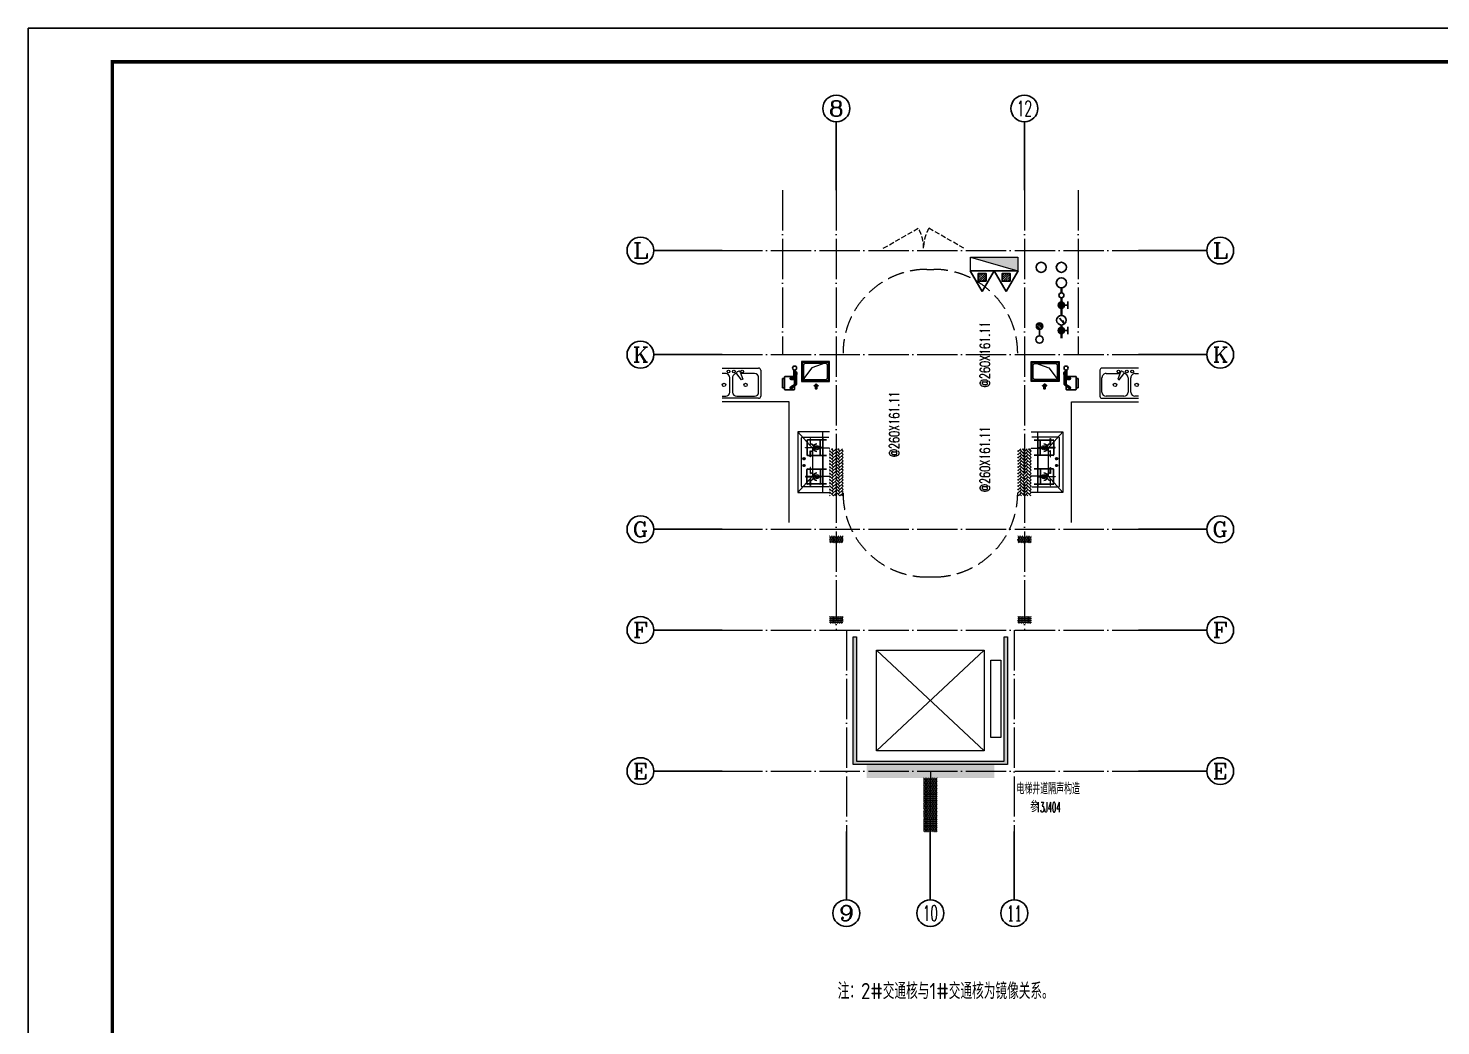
# Model space of a CAD drawing. Extents: x 27938 to 725830, y -209821 to 1628073.
# Drawn here: x 394030 to 415055, y 9940 to 24790 of the extents above; entities that cross this region are included whole.
import ezdxf
from ezdxf.enums import TextEntityAlignment as Align

# ---------------------------------------------------------------- set-up
doc = ezdxf.new("R2010")
doc.units = 0
doc.header["$LTSCALE"] = 1000
doc.header["$MEASUREMENT"] = 0
doc.linetypes.add('DASH', pattern=[0.35, 0.25, -0.1])
doc.linetypes.add('DOTE', pattern=[2.42, 2, -0.2, 0.02, -0.2])
for name, color, linetype, lineweight in [('3.5方案汇报，与郭总、侯月琴确定户型_t8$0$STAIR', 2, 'Continuous', 18), ('DOTE', 19, 'DOTE', 9), ('EQUIP_消火栓', 242, 'Continuous', 18), ('LVTRY', 1, 'Continuous', 13), ('PUB_HATCH', 8, 'Continuous', 9), ('STAIR', 2, 'Continuous', 18), ('WINDOW', 144, 'Continuous', 15), ('填充', 251, 'Continuous', 5), ('立面-洞口示意', 152, 'Continuous', 13)]:
    doc.layers.add(name, color=color, linetype=linetype, lineweight=lineweight)
for name, color, linetype in [('AH-FURNITURE', 1, 'Continuous'), ('AXIS', 3, 'Continuous'), ('AXIS_TEXT', 4, 'Continuous'), ('EQUIP_地漏', 7, 'Continuous'), ('EQUIP_消防', 7, 'Continuous'), ('PUB_TEXT', 4, 'Continuous'), ('VPIPE-凝结', 150, 'Continuous'), ('VPIPE-废水', 31, 'Continuous'), ('VPIPE-消防', 1, 'TG_X'), ('VPIPE-给水', 3, 'TG_J'), ('保温', 6, 'Continuous'), ('图框', 140, 'Continuous'), ('建筑-排气道', 9, 'Continuous'), ('污水', 3, 'Continuous'), ('给水', 4, 'Continuous')]:
    doc.layers.add(name, color=color, linetype=linetype)
doc.layers.add('yichutu', color=7, linetype='Continuous', true_color=0xffffff, plot=False)
doc.styles.add('_TCH_AXIS', font='COMPLEX', dxfattribs={"bigfont": 'GBCBIG'})
doc.styles.add('_TCH_DIM', font='SIMPLEX.shx', dxfattribs={"width": 0.7, "bigfont": 'GBCBIG.shx'})
doc.styles.add('COMPLEX', font='COMPLEX')
doc.styles.add('DIM_FONT', font='SIMPLEX.shx', dxfattribs={"width": 0.56})
doc.styles.get("Standard").update_dxf_attribs({"font": 'gbenor.shx', "bigfont": 'gbcbig.shx'})
doc.styles.add('TG_LINETYPE', font='SIMPLEX', dxfattribs={"width": 0.8, "height": 3, "bigfont": 'HZTXT'})
doc.linetypes.add('TG_J', pattern='A,2,-0.22,["J",TG_LINETYPE,S=0.1,R=0,X=-0.18,Y=-0.15],0', length=2.22)
doc.linetypes.add('TG_X', pattern='A,4,-0.3,["X",TG_LINETYPE,S=0.1,R=0,X=-0.23,Y=-0.15],0', length=4.3)
pattern_1 = [(45, (-96424.122, -506517.645), (0, 47.4157523), [100.584, -33.528]), (135, (-96400.414, -506493.937), (3e-15, 47.4157523), [100.584, -33.528])]
pattern_2 = [(90, (-96424.122, -506517.645), (-16.49778, 1e-15), [9.525, -19.05]), (210, (-96424.122, -506517.645), (8.24889, -14.2874966), [9.525, -19.05]), (150, (-96424.122, -506508.12), (-8.24889, -14.2874966), [9.525, -19.05])]
pattern_3 = [(90, (-96424.122, -507867.644), (-16.49778, 1e-15), [9.525, -19.05]), (210, (-96424.122, -507867.644), (8.24889, -14.2874966), [9.525, -19.05]), (150, (-96424.122, -507858.12), (-8.24889, -14.2874966), [9.525, -19.05])]
pattern_4 = [(90, (-96424.122, -509067.644), (-16.49778, 1e-15), [9.525, -19.05]), (210, (-96424.122, -509067.644), (8.24889, -14.2874966), [9.525, -19.05]), (150, (-96424.122, -509058.12), (-8.24889, -14.2874966), [9.525, -19.05])]

# ---------------------------------------------------------------- blocks, each defined once
blk = doc.blocks.new('A$C60D053AF')
at = {"layer": 'AH-FURNITURE', "color": 8}
for p, q in [((233, -90), (128, -90)), ((233, -110), (128, -110)), ((193, -71), (328, -71)), ((193, -91), (328, -91)), ((245, -129), (245, -122)), ((265, -129), (265, -122)), ((342, -97), (370, -143)), ((356, -83), (384, -129)), ((255, -281), (255, -251)), ((255, -281), (393, -281)), ((393, -281), (393, -251))]:
    blk.add_line(p, q, dxfattribs=at)
for points in [[(170, -68, 1), (170, -94), (193, -94), (193, -68)], [(234, -251), (414, -251, 0.414214), (424, -241), (424, -111, 0.414214), (414, -101), (234, -101, 0.414214), (224, -111), (224, -241, 0.414214)], [(268, -122), (268, -107, 0.414214), (248, -87), (233, -87), (233, -113), (242, -113), (242, -122)], [(242, -152, 1), (268, -152), (268, -129), (242, -129)], [(384, -161, 1), (402, -143), (386, -127), (368, -145)]]:
    blk.add_lwpolyline(points, format="xyb", close=True, dxfattribs=at)
for centre, radius in [((100, -100), 30), ((255, -152), 15), ((255, -152), 10), ((393, -152), 15), ((393, -152), 10)]:
    blk.add_circle(centre, radius, dxfattribs=at)
for radius in [40, 20]:
    blk.add_arc((328, -111), radius, 45, 90, dxfattribs=at)
blk = doc.blocks.new('*U69')
h = blk.add_hatch(color=5)
h.set_gradient(color1=(0, 0, 255), rotation=180, tint=1)
h.paths.add_polyline_path([(0, 0), (-6.35, -6.35), (-6.35, -2.159), (-15, -2.159), (-15, 2.159), (-6.35, 2.159), (-6.35, 6.35)])
at = {"color": 0, "linetype": 'Continuous'}
blk.add_lwpolyline([(0, 0), (-6.35, -6.35), (-6.35, -2.159), (-15, -2.159), (-15, 2.159), (-6.35, 2.159), (-6.35, 6.35)], close=True, dxfattribs=at)
blk = doc.blocks.new('sgrsefv')
at = {"layer": 'PUB_HATCH'}
blk.add_hatch(color=256, dxfattribs=at).paths.add_polyline_path([(1112933, 840916), (1112933, 840646), (1113073, 840646), (1113073, 840661), (1112968, 840661), (1112948, 840681), (1112948, 840881), (1112968, 840901), (1113288, 840901), (1113308, 840881), (1113308, 840681), (1113288, 840661), (1113183, 840661), (1113183, 840646), (1113323, 840646), (1113323, 840916)])
at = {"layer": 'LVTRY', "color": 1}
for p, q in [((1113073, 840661), (1113073, 840646)), ((1113183, 840661), (1113183, 840646))]:
    blk.add_line(p, q, dxfattribs=at)
for points in [[(1112918, 840931), (1113338, 840931), (1113338, 840631), (1112918, 840631)], [(1112933, 840916), (1113323, 840916), (1113323, 840646), (1112933, 840646)], [(1113288, 840661), (1112968, 840661), (1112948, 840681), (1112948, 840881), (1112968, 840901), (1113288, 840901), (1113308, 840881), (1113308, 840681), (1113288, 840661)]]:
    blk.add_lwpolyline(points, close=True, dxfattribs=at)
at = {"layer": '立面-洞口示意'}
blk.add_lwpolyline([(1112918, 840931), (1113182, 840837), (1113338, 840631)], dxfattribs=at)
at = {"layer": '建筑-排气道', "xscale": -5, "yscale": 5, "zscale": 5, "rotation": 270}
blk.add_blockref('*U69', (1113118, 840599), dxfattribs=at)
blk = doc.blocks.new('$TwtSys$00000434')
for p, q in [((-0.5, 0.5), (-0.5, -0.5)), ((-0.5, -0.5), (0.5, 0.5)), ((0.5, 0.5), (-0.5, 0.5)), ((0.5, -0.5), (0.5, 0.5)), ((-0.5, -0.5), (0.5, -0.5))]:
    blk.add_line(p, q)
blk.add_solid([(0.5, -0.5), (0.5, 0.5), (-0.5, -0.5)])
blk = doc.blocks.new('$TwtSys$00000546')
h = blk.add_hatch()
h.set_pattern_fill('ANSI31', color=1, scale=200, style=0)
h.set_pattern_definition([(45, (-38543.802, -6670.83), (-17.67767, 17.67767), [])])
h.paths.add_polyline_path([(-65, 174), (65, 174), (65, 44), (-65, 44)])
at = {"color": 1}
for points in [[(0, 344), (-198, 0), (198, 0)], [(-65, 174), (65, 174), (65, 44), (-65, 44)]]:
    blk.add_lwpolyline(points, close=True, dxfattribs=at)
blk = doc.blocks.new('A$C2705576B')
at = {"layer": '给水'}
h = blk.add_hatch(color=256, dxfattribs=at)
edge = h.paths.add_edge_path()
edge.add_arc((417, -1741), 47.2, 0, 360)
h = blk.add_hatch(color=256, dxfattribs=at)
edge = h.paths.add_edge_path()
edge.add_arc((795, -1741), 47.2, 0, 360)
for p, q in [((363, -1645), (472, -1645)), ((417, -1741), (417, -1645)), ((740, -1645), (849, -1645)), ((795, -1741), (795, -1645)), ((601, -1768), (525, -1704)), ((525, -1704), (564, -1715))]:
    blk.add_line(p, q, dxfattribs=at)
at = {"layer": '给水', "const_width": 35.4}
for points in [[(499, -1741), (302, -1741)], [(903, -1741), (641, -1741)], [(1053, -1741), (978, -1741)]]:
    blk.add_lwpolyline(points, dxfattribs=at)
at = {"layer": '给水'}
for centre, radius in [((570, -1741), 70.8), ((417, -1741), 47.2), ((795, -1741), 47.2), ((941, -1741), 37.5)]:
    blk.add_circle(centre, radius, dxfattribs=at)
blk = doc.blocks.new('$TwtSys$00000141')
at = {"color": 1}
for p, q in [((-47, 4), (-5, 46)), ((-47, 4), (-5, 46)), ((-44, -18), (18, 44)), ((-44, -18), (18, 44)), ((-33, -33), (33, 33)), ((-33, -33), (33, 33)), ((-16, -44), (44, 16)), ((-16, -44), (44, 16)), ((6, -46), (46, -6)), ((6, -46), (46, -6))]:
    blk.add_line(p, q, dxfattribs=at)
blk.add_circle((0, 0), 47, dxfattribs=at)
blk.add_circle((0, 0), 47, dxfattribs=at)
blk = doc.blocks.new('yct-841-594-84100-59399.9999999999-100-1000.0')
at = {"layer": 'yichutu', "color": 7, "true_color": 0xffffff}
blk.add_lwpolyline([(0, 0), (0, 59400), (84100, 59400), (84100, 0)], close=True, dxfattribs=at)
blk = doc.blocks.new('_AXISO')
blk.add_circle((0, 0), 0.5)
at = {"layer": 'AXIS_TEXT', "style": 'COMPLEX', "width": 1.041667}
blk.add_attdef('A', text='', height=0.56, dxfattribs=at).set_placement((-0.25, -0.28), (0.25, -0.28), align=Align.FIT)
blk = doc.blocks.new('A$C4D993397')
at = {"layer": '图框'}
blk.add_lwpolyline([(0, 0), (42050, 0), (42050, -29700), (0, -29700)], close=True, dxfattribs=at)
blk.add_lwpolyline([(0, 0), (42050, 0), (42050, -29700), (0, -29700)], close=True, dxfattribs=at)
at = {"layer": '图框', "const_width": 50}
blk.add_lwpolyline([(41550, -29200), (41550, -500), (1250, -500), (1250, -29200)], close=True, dxfattribs=at)

msp = doc.modelspace()

# ---------------------------------------------------------------- hatches: boundary and pattern name
at = {"layer": '保温', "linetype": 'ByBlock', "ltscale": 10}
h = msp.add_hatch(dxfattribs=at)
h.set_pattern_fill('AR-HBONE', color=251, scale=55)
h.set_pattern_definition(pattern_1)
h.paths.add_polyline_path([(406158.4, 17830.8), (406158.4, 18530.8), (405958.4, 18530.8), (405958.4, 17830.8)])
h = msp.add_hatch(dxfattribs=at)
h.set_pattern_fill('AR-HBONE', color=251, scale=55)
h.set_pattern_definition(pattern_1)
h.paths.add_polyline_path([(408758.2, 17830.8), (408758.2, 18530.8), (408958.2, 18530.8), (408958.2, 17830.8)])
at = {"layer": '保温', "linetype": 'Continuous', "ltscale": 10}
h = msp.add_hatch(dxfattribs=at)
h.set_pattern_fill('HEX', color=251, scale=10, angle=90, style=0)
h.set_pattern_definition(pattern_3)
h.paths.add_polyline_path([(406158.4, 17130.8), (406158.4, 17230.8), (405958.4, 17230.8), (405958.4, 17130.8)])
h = msp.add_hatch(dxfattribs=at)
h.set_pattern_fill('HEX', color=251, scale=10, angle=90, style=0)
h.set_pattern_definition(pattern_3)
h.paths.add_polyline_path([(408758.2, 17130.8), (408758.2, 17230.8), (408958.2, 17230.8), (408958.2, 17130.8)])
h = msp.add_hatch(dxfattribs=at)
h.set_pattern_fill('HEX', color=251, scale=10, angle=90, style=0)
h.set_pattern_definition(pattern_4)
h.paths.add_polyline_path([(406158.3, 15930.8), (406158.4, 16030.8), (405958.4, 16030.8), (405958.3, 15930.8)])
h = msp.add_hatch(dxfattribs=at)
h.set_pattern_fill('HEX', color=251, scale=10, angle=90, style=0)
h.set_pattern_definition(pattern_4)
h.paths.add_polyline_path([(408758.3, 15930.8), (408758.2, 16030.8), (408958.2, 16030.8), (408958.3, 15930.8)])
h = msp.add_hatch(dxfattribs=at)
h.set_pattern_fill('HEX', color=251, scale=10, angle=90, style=0)
h.set_pattern_definition(pattern_2)
h.paths.add_polyline_path([(408408.4, 13630.8), (408408.4, 13830.8), (406508.3, 13830.8), (406508.3, 13630.8)])
h = msp.add_hatch(dxfattribs=at)
h.set_pattern_fill('HEX', color=251, scale=10, angle=90, style=0)
h.set_pattern_definition(pattern_2)
h.paths.add_polyline_path([(407358.4, 12830.8), (407558.4, 12830.8), (407558.4, 13630.8), (407358.4, 13630.8)])
at = {"layer": '填充'}
h = msp.add_hatch(dxfattribs=at)
h.set_pattern_fill('隔热材料02', color=256, scale=100, style=0)
h.set_pattern_definition([(0, (-766749.855, -594907.81), (0, 50), []), (0, (-766749.855, -594891.145), (0, 50), []), (270, (-766706.114, -594882.514), (50, -9e-15), [5.01775, -44.98225]), (270, (-766743.57, -594882.514), (50, -9e-15), [5.01775, -44.98225]), (90, (-766718.06, -594916.443), (-50, 3e-15), [5.01775, -44.98225]), (90, (-766731.626, -594916.443), (-50, 3e-15), [5.01775, -44.98225]), (180, (-766699.83, -594924.48), (-6e-15, -50), [50.02425, 0.02425]), (135, (-766713.788, -594921.97), (3e-15, 49.99987405), [4.268, -66.44275]), (116.56505, (-766666.806, -594918.952), (0.00011283, 49.99993342), [2.805, -108.9985]), (116.56505, (-766716.806, -594918.952), (0.00011283, 49.99993342), [2.805, -108.9985]), (153.43495, (-766658.77, -594924.48), (-0.0001128, 49.9999334), [5.61, -106.1935]), (153.43495, (-766708.77, -594924.48), (-0.0001128, 49.9999334), [5.61, -106.1935]), (63.43495, (-766668.06, -594911.425), (-0.00011283, 49.99993342), [26.714, -85.0895]), (63.43495, (-766718.06, -594911.425), (-0.00011283, 49.99993342), [26.714, -85.0895]), (116.56505, (-766656.114, -594882.514), (0.00011283, 49.99993342), [2.805, -108.9985]), (116.56505, (-766706.114, -594882.514), (0.00011283, 49.99993342), [2.805, -108.9985]), (135, (-766707.368, -594880.005), (3e-15, 49.99987405), [4.268, -66.44275]), (153.43495, (-766660.386, -594876.987), (-0.0001128, 49.9999334), [5.61, -106.1935]), (153.43495, (-766710.386, -594876.987), (-0.0001128, 49.9999334), [5.61, -106.1935]), (45, (-766742.318, -594880.005), (0, 49.99987405), [4.268, -66.44275]), (63.43495, (-766693.572, -594882.514), (-0.00011283, 49.99993342), [2.805, -108.9985]), (63.43495, (-766743.572, -594882.514), (-0.00011283, 49.99993342), [2.805, -108.9985]), (26.56505, (-766689.3, -594876.987), (0.0001128, 49.9999334), [5.61, -106.1935]), (26.56505, (-766739.3, -594876.987), (0.0001128, 49.9999334), [5.61, -106.1935]), (116.56505, (-766681.626, -594911.425), (0.00011283, 49.99993342), [26.714, -85.0895]), (116.56505, (-766731.626, -594911.425), (0.00011283, 49.99993342), [26.714, -85.0895]), (45, (-766735.898, -594921.97), (0, 49.99987405), [4.268, -66.44275]), (63.43495, (-766682.88, -594918.952), (-0.00011283, 49.99993342), [2.805, -108.9985]), (63.43495, (-766732.88, -594918.952), (-0.00011283, 49.99993342), [2.805, -108.9985]), (26.56505, (-766690.916, -594924.48), (0.0001128, 49.9999334), [5.61, -106.1935]), (26.56505, (-766740.916, -594924.48), (0.0001128, 49.9999334), [5.61, -106.1935])])
h.paths.add_polyline_path([(408558.5, 15730.8), (408608.5, 15730.8), (408608.5, 13830.8), (406308.5, 13830.8), (406308.5, 15730.8), (406358.5, 15730.8), (406358.5, 13880.8), (408558.5, 13880.8)])

# ---------------------------------------------------------------- linework, layer by layer
at = {"layer": '3.5方案汇报，与郭总、侯月琴确定户型_t8$0$STAIR'}
for p, q in [((408258.3, 15530.8), (406658.3, 14030.8)), ((406658.3, 15530.8), (408258.3, 14030.8))]:
    msp.add_line(p, q, dxfattribs=at)
for points in [[(406658.3, 14030.8), (406658.3, 15530.8), (408258.3, 15530.8), (408258.3, 14030.8)], [(408358.3, 14230.8), (408358.3, 15380.8), (408508.3, 15380.8), (408508.3, 14230.8)]]:
    msp.add_lwpolyline(points, close=True, dxfattribs=at)
at = {"layer": 'AXIS'}
for p, q in [((406058.3, 22380.8), (406058.3, 23395.4)), ((408858.3, 22380.8), (408858.3, 23395.4)), ((404358.4, 21480.8), (403343.7, 21480.8)), ((410558.4, 21480.8), (411573, 21480.8)), ((404358.4, 19930.8), (403343.7, 19930.8)), ((410558.4, 19930.8), (411573, 19930.8)), ((404358.4, 17330.8), (403343.7, 17330.8)), ((410558.4, 17330.8), (411573, 17330.8)), ((404358.4, 15830.8), (403343.7, 15830.8)), ((410558.4, 15830.8), (411573, 15830.8)), ((404358.4, 13730.8), (403343.7, 13730.8)), ((410558.4, 13730.8), (411573, 13730.8)), ((406208.3, 12830.8), (406208.3, 11816.2)), ((407457.9, 12830.8), (407457.9, 11816.2)), ((408708.3, 12830.8), (408708.3, 11816.2))]:
    msp.add_line(p, q, dxfattribs=at)
at = {"layer": 'DOTE', "linetype": 'DOTE', "ltscale": 0.3}
for p, q in [((405258.3, 22380.8), (405258.3, 19930.8)), ((406058.3, 22380.8), (406058.3, 15830.8)), ((408858.3, 22380.8), (408858.3, 15830.8)), ((409658.3, 22380.8), (409658.3, 19930.8)), ((404358.4, 21480.8), (410558.4, 21480.8)), ((404358.4, 19930.8), (410558.4, 19930.8)), ((404358.4, 17330.8), (410558.4, 17330.8)), ((404358.4, 15830.8), (410558.4, 15830.8)), ((406208.3, 15830.8), (406208.3, 12830.8)), ((408708.3, 15830.8), (408708.3, 12830.8)), ((404358.4, 13730.8), (410558.4, 13730.8)), ((407458.3, 13730.8), (407458.3, 12830.8))]:
    msp.add_line(p, q, dxfattribs=at)
at = {"layer": 'LVTRY'}
for p, q in [((404358.4, 19730.8), (404902.7, 19730.8)), ((404411.8, 19649), (404358.4, 19649)), ((404473.1, 19372.9), (404473.1, 19587.6)), ((404514, 19587.6), (404514, 19372.9)), ((404648.4, 19558.1), (404578, 19643.5)), ((404597.9, 19682.4), (404583.6, 19674.2)), ((404627.3, 19671.9), (404666.1, 19568.3)), ((404841.3, 19649), (404635.8, 19649)), ((404666.1, 19568.3), (404648.4, 19558.1)), ((404902.7, 19372.9), (404902.7, 19587.6)), ((404933.3, 19700.1), (404933.3, 19311.5)), ((409982.4, 19700.1), (409982.4, 19311.5)), ((410557.4, 19730.8), (410013.1, 19730.8)), ((410013.1, 19372.9), (410013.1, 19587.6)), ((410074.4, 19649), (410279.9, 19649)), ((410288.5, 19671.9), (410249.7, 19568.3)), ((410249.7, 19568.3), (410267.4, 19558.1)), ((410267.4, 19558.1), (410337.7, 19643.5)), ((410317.9, 19682.4), (410332.1, 19674.2)), ((410401.7, 19587.6), (410401.7, 19372.9)), ((410442.6, 19372.9), (410442.6, 19587.6)), ((410504, 19649), (410557.4, 19649)), ((404358.4, 19311.5), (404411.8, 19311.5)), ((404902.7, 19280.8), (404358.4, 19280.8)), ((404575.4, 19311.5), (404841.3, 19311.5)), ((410013.1, 19280.8), (410557.4, 19280.8)), ((410340.3, 19311.5), (410074.4, 19311.5)), ((410557.4, 19311.5), (410504, 19311.5)), ((405538.3, 17970.8), (405538.3, 18690.8)), ((405548.3, 18700.8), (405948.3, 18700.8)), ((405598.3, 18548.1), (405725.8, 18548.1)), ((405598.3, 18543.6), (405598.3, 18548.1)), ((405725.8, 18543.6), (405598.3, 18543.6)), ((405618.3, 18650.8), (405618.3, 18440.8)), ((405623.3, 18650.8), (405623.3, 18440.8)), ((405913.3, 18660.8), (405628.3, 18660.8)), ((405913.3, 18655.8), (405628.3, 18655.8)), ((405668.6, 18680.8), (405668.6, 18590.8)), ((405673.1, 18680.8), (405668.6, 18680.8)), ((405668.6, 18590.8), (405673.1, 18590.8)), ((405673.1, 18590.8), (405673.1, 18680.8)), ((405843.3, 18548.1), (405715.8, 18548.1)), ((405715.8, 18548.1), (405715.8, 18543.6)), ((405715.8, 18543.6), (405843.3, 18543.6)), ((405725.8, 18548.1), (405725.8, 18543.6)), ((405818.3, 18440.8), (405818.3, 18650.8)), ((405823.3, 18440.8), (405823.3, 18650.8)), ((405843.3, 18543.6), (405843.3, 18548.1)), ((405858.3, 18690.8), (405858.3, 17970.8)), ((405858.3, 18122.8), (405858.3, 18537.9)), ((409368.3, 18700.8), (408968.3, 18700.8)), ((409003.3, 18660.8), (409288.3, 18660.8)), ((409003.3, 18655.8), (409288.3, 18655.8)), ((409058.3, 18690.8), (409058.3, 17970.8)), ((409058.3, 18122.8), (409058.3, 18537.9)), ((409073.3, 18548.1), (409200.8, 18548.1)), ((409073.3, 18543.6), (409073.3, 18548.1)), ((409200.8, 18543.6), (409073.3, 18543.6)), ((409093.3, 18440.8), (409093.3, 18650.8)), ((409098.3, 18440.8), (409098.3, 18650.8)), ((409318.3, 18548.1), (409190.8, 18548.1)), ((409190.8, 18548.1), (409190.8, 18543.6)), ((409190.8, 18543.6), (409318.3, 18543.6)), ((409200.8, 18548.1), (409200.8, 18543.6)), ((409243.6, 18590.8), (409243.6, 18680.8)), ((409243.6, 18680.8), (409248.1, 18680.8)), ((409248.1, 18590.8), (409243.6, 18590.8)), ((409248.1, 18680.8), (409248.1, 18590.8)), ((409293.3, 18650.8), (409293.3, 18440.8)), ((409298.3, 18650.8), (409298.3, 18440.8)), ((409318.3, 18543.6), (409318.3, 18548.1)), ((409378.3, 17970.8), (409378.3, 18690.8)), ((405559, 18380.8), (405597.7, 18380.8)), ((405578.3, 18361.4), (405578.3, 18400.2)), ((405578.3, 18261.4), (405578.3, 18300.2)), ((405628.3, 18435.8), (405913.3, 18435.8)), ((405628.3, 18430.8), (405913.3, 18430.8)), ((405668.6, 18410.8), (405668.6, 18500.8)), ((405668.6, 18500.8), (405673.1, 18500.8)), ((405673.1, 18410.8), (405668.6, 18410.8)), ((405673.1, 18500.8), (405673.1, 18410.8)), ((409288.3, 18435.8), (409003.3, 18435.8)), ((409288.3, 18430.8), (409003.3, 18430.8)), ((409248.1, 18500.8), (409243.6, 18500.8)), ((409243.6, 18500.8), (409243.6, 18410.8)), ((409243.6, 18410.8), (409248.1, 18410.8)), ((409248.1, 18410.8), (409248.1, 18500.8)), ((409357.7, 18380.8), (409319, 18380.8)), ((409338.3, 18361.4), (409338.3, 18400.2)), ((409338.3, 18261.4), (409338.3, 18300.2)), ((405559, 18280.8), (405597.7, 18280.8)), ((405725.8, 18118.1), (405598.3, 18118.1)), ((405598.3, 18118.1), (405598.3, 18113.6)), ((405598.3, 18113.6), (405725.8, 18113.6)), ((405618.3, 18010.8), (405618.3, 18220.8)), ((405623.3, 18010.8), (405623.3, 18220.8)), ((405628.3, 18230.8), (405913.3, 18230.8)), ((405628.3, 18225.8), (405913.3, 18225.8)), ((405668.6, 18250.8), (405668.6, 18160.8)), ((405673.1, 18250.8), (405668.6, 18250.8)), ((405668.6, 18160.8), (405673.1, 18160.8)), ((405673.1, 18160.8), (405673.1, 18250.8)), ((405715.8, 18113.6), (405715.8, 18118.1)), ((405715.8, 18118.1), (405843.3, 18118.1)), ((405843.3, 18113.6), (405715.8, 18113.6)), ((405725.8, 18113.6), (405725.8, 18118.1)), ((405818.3, 18220.8), (405818.3, 18010.8)), ((405823.3, 18220.8), (405823.3, 18010.8)), ((405843.3, 18118.1), (405843.3, 18113.6)), ((409288.3, 18230.8), (409003.3, 18230.8)), ((409288.3, 18225.8), (409003.3, 18225.8)), ((409200.8, 18118.1), (409073.3, 18118.1)), ((409073.3, 18118.1), (409073.3, 18113.6)), ((409073.3, 18113.6), (409200.8, 18113.6)), ((409093.3, 18220.8), (409093.3, 18010.8)), ((409098.3, 18220.8), (409098.3, 18010.8)), ((409190.8, 18113.6), (409190.8, 18118.1)), ((409190.8, 18118.1), (409318.3, 18118.1)), ((409318.3, 18113.6), (409190.8, 18113.6)), ((409200.8, 18113.6), (409200.8, 18118.1)), ((409243.6, 18160.8), (409243.6, 18250.8)), ((409243.6, 18250.8), (409248.1, 18250.8)), ((409248.1, 18160.8), (409243.6, 18160.8)), ((409248.1, 18250.8), (409248.1, 18160.8)), ((409293.3, 18010.8), (409293.3, 18220.8)), ((409298.3, 18010.8), (409298.3, 18220.8)), ((409318.3, 18118.1), (409318.3, 18113.6)), ((409357.7, 18280.8), (409319, 18280.8)), ((405948.3, 17960.8), (405548.3, 17960.8)), ((405913.3, 18005.8), (405628.3, 18005.8)), ((405913.3, 18000.8), (405628.3, 18000.8)), ((405668.6, 17980.8), (405668.6, 18070.8)), ((405668.6, 18070.8), (405673.1, 18070.8)), ((405673.1, 17980.8), (405668.6, 17980.8)), ((405673.1, 18070.8), (405673.1, 17980.8)), ((408968.3, 17960.8), (409368.3, 17960.8)), ((409003.3, 18005.8), (409288.3, 18005.8)), ((409003.3, 18000.8), (409288.3, 18000.8)), ((409248.1, 18070.8), (409243.6, 18070.8)), ((409243.6, 18070.8), (409243.6, 17980.8)), ((409243.6, 17980.8), (409248.1, 17980.8)), ((409248.1, 17980.8), (409248.1, 18070.8))]:
    msp.add_line(p, q, dxfattribs=at)
at = {"layer": 'LVTRY', "color": 251}
for p, q in [((405704.1, 18537.9), (405488.1, 18780.8)), ((405958.3, 18780.8), (405488.1, 18780.8)), ((405488.1, 18780.8), (405488.1, 17880.8)), ((405858.3, 17880.8), (405858.3, 18780.8)), ((408958.3, 18780.8), (409428.6, 18780.8)), ((409058.3, 17880.8), (409058.3, 18780.8)), ((409212.6, 18537.9), (409428.6, 18780.8)), ((409428.6, 18780.8), (409428.6, 17880.8)), ((405958.3, 18537.9), (405704.1, 18537.9)), ((405704.1, 18537.9), (405704.1, 18122.8)), ((408958.3, 18537.9), (409212.6, 18537.9)), ((409212.6, 18537.9), (409212.6, 18122.8)), ((405488.1, 17880.8), (405704.1, 18122.8)), ((405704.1, 18122.8), (405958.3, 18122.8)), ((409212.6, 18122.8), (408958.3, 18122.8)), ((409428.6, 17880.8), (409212.6, 18122.8)), ((405488.1, 17880.8), (405958.3, 17880.8)), ((409428.6, 17880.8), (408958.3, 17880.8))]:
    msp.add_line(p, q, dxfattribs=at)
at = {"layer": 'LVTRY'}
for points in [[(405358.3, 17430.8), (405358.3, 19230.8), (404358.4, 19230.8)], [(409558.3, 17430.8), (409558.3, 19230.8), (410558.4, 19230.8)]]:
    msp.add_lwpolyline(points, dxfattribs=at)
for centre, radius in [((404452.7, 19679.7), 20.5), ((404534.5, 19679.7), 20.5), ((404657.2, 19679.7), 20.5), ((410258.5, 19679.7), 20.5), ((410381.2, 19679.7), 20.5), ((410463.1, 19679.7), 20.5), ((404386.2, 19480.2), 25.6), ((404708.3, 19480.2), 25.6), ((410207.4, 19480.2), 25.6), ((410529.5, 19480.2), 25.6), ((405770.8, 18545.8), 29.7), ((405770.8, 18545.8), 11.7), ((409145.8, 18545.8), 29.7), ((409145.8, 18545.8), 11.7), ((405578.3, 18380.8), 17), ((405578.3, 18280.8), 17), ((409338.3, 18380.8), 17), ((409338.3, 18280.8), 17), ((405770.8, 18115.8), 29.7), ((405770.8, 18115.8), 11.7), ((409145.8, 18115.8), 29.7), ((409145.8, 18115.8), 11.7)]:
    msp.add_circle(centre, radius, dxfattribs=at)
for centre, radius, start, end in [((404411.8, 19587.6), 61.4, 0.00001, 90.00001), ((404575.4, 19587.6), 61.4, 90.00001, 180.00001), ((404593.8, 19656.5), 20.5, 120.00001, 219.46233), ((404608.1, 19664.7), 20.5, 20.53769, 120.00001), ((404841.3, 19587.6), 61.4, 0.00001, 90.00001), ((404902.7, 19700.1), 30.7, 0.00001, 90.00001), ((410013.1, 19700.1), 30.7, 89.99999, 179.99999), ((410074.4, 19587.6), 61.4, 89.99999, 179.99999), ((410307.6, 19664.7), 20.5, 59.99999, 159.46231), ((410321.9, 19656.5), 20.5, 320.53767, 59.99999), ((410340.3, 19587.6), 61.4, 359.99999, 89.99999), ((410504, 19587.6), 61.4, 89.99999, 179.99999), ((404411.8, 19372.9), 61.4, 270.00001, 0.00001), ((404575.4, 19372.9), 61.4, 180.00001, 270.00001), ((404841.3, 19372.9), 61.4, 270.00001, 0.00001), ((410074.4, 19372.9), 61.4, 179.99999, 269.99999), ((410340.3, 19372.9), 61.4, 269.99999, 359.99999), ((410504, 19372.9), 61.4, 179.99999, 269.99999), ((404902.7, 19311.5), 30.7, 270.00001, 0.00001), ((410013.1, 19311.5), 30.7, 179.99999, 269.99999), ((405548.3, 18690.8), 10, 90, 180), ((405628.3, 18650.8), 10, 90, 180), ((405628.3, 18650.8), 5, 90, 180), ((405670.8, 18545.8), 56.7, 2.27424, 87.72576), ((405670.8, 18545.8), 52.2, 2.47041, 87.52959), ((405670.8, 18545.8), 56.7, 272.27424, 357.72576), ((405670.8, 18545.8), 52.2, 272.47041, 357.52959), ((405770.8, 18545.8), 56.7, 92.27424, 177.72576), ((405770.8, 18545.8), 56.7, 182.27424, 267.72576), ((405770.8, 18545.8), 52.2, 92.47041, 177.52959), ((405770.8, 18545.8), 52.2, 182.47041, 267.52959), ((405813.3, 18650.8), 10, 0, 90), ((405813.3, 18650.8), 5, 0, 90), ((405848.3, 18690.8), 10, 0, 90), ((409068.3, 18690.8), 10, 90, 180), ((409103.3, 18650.8), 10, 90, 180), ((409103.3, 18650.8), 5, 90, 180), ((409145.8, 18545.8), 56.7, 2.27424, 87.72576), ((409145.8, 18545.8), 52.2, 2.47041, 87.52959), ((409145.8, 18545.8), 56.7, 272.27424, 357.72576), ((409145.8, 18545.8), 52.2, 272.47041, 357.52959), ((409245.8, 18545.8), 56.7, 92.27424, 177.72576), ((409245.8, 18545.8), 56.7, 182.27424, 267.72576), ((409245.8, 18545.8), 52.2, 92.47041, 177.52959), ((409245.8, 18545.8), 52.2, 182.47041, 267.52959), ((409288.3, 18650.8), 10, 0, 90), ((409288.3, 18650.8), 5, 0, 90), ((409368.3, 18690.8), 10, 0, 90), ((405628.3, 18440.8), 10, 180, 270), ((405628.3, 18440.8), 5, 180, 270), ((405813.3, 18440.8), 5, 270, 0), ((405813.3, 18440.8), 10, 270, 0), ((409103.3, 18440.8), 10, 180, 270), ((409103.3, 18440.8), 5, 180, 270), ((409288.3, 18440.8), 5, 270, 0), ((409288.3, 18440.8), 10, 270, 0), ((405628.3, 18220.8), 10, 90, 180), ((405628.3, 18220.8), 5, 90, 180), ((405670.8, 18115.8), 56.7, 2.27424, 87.72576), ((405670.8, 18115.8), 52.2, 2.47041, 87.52959), ((405670.8, 18115.8), 56.7, 272.27424, 357.72576), ((405670.8, 18115.8), 52.2, 272.47041, 357.52959), ((405770.8, 18115.8), 56.7, 92.27424, 177.72576), ((405770.8, 18115.8), 56.7, 182.27424, 267.72576), ((405770.8, 18115.8), 52.2, 92.47041, 177.52959), ((405770.8, 18115.8), 52.2, 182.47041, 267.52959), ((405813.3, 18220.8), 10, 0, 90), ((405813.3, 18220.8), 5, 0, 90), ((409103.3, 18220.8), 10, 90, 180), ((409103.3, 18220.8), 5, 90, 180), ((409145.8, 18115.8), 56.7, 2.27424, 87.72576), ((409145.8, 18115.8), 52.2, 2.47041, 87.52959), ((409145.8, 18115.8), 56.7, 272.27424, 357.72576), ((409145.8, 18115.8), 52.2, 272.47041, 357.52959), ((409245.8, 18115.8), 56.7, 92.27424, 177.72576), ((409245.8, 18115.8), 56.7, 182.27424, 267.72576), ((409245.8, 18115.8), 52.2, 92.47041, 177.52959), ((409245.8, 18115.8), 52.2, 182.47041, 267.52959), ((409288.3, 18220.8), 10, 0, 90), ((409288.3, 18220.8), 5, 0, 90), ((405548.3, 17970.8), 10, 180, 270), ((405628.3, 18010.8), 10, 180, 270), ((405628.3, 18010.8), 5, 180, 270), ((405813.3, 18010.8), 5, 270, 0), ((405813.3, 18010.8), 10, 270, 0), ((405848.3, 17970.8), 10, 270, 0), ((409068.3, 17970.8), 10, 180, 270), ((409103.3, 18010.8), 10, 180, 270), ((409103.3, 18010.8), 5, 180, 270), ((409288.3, 18010.8), 5, 270, 0), ((409288.3, 18010.8), 10, 270, 0), ((409368.3, 17970.8), 10, 270, 0)]:
    msp.add_arc(centre, radius, start, end, dxfattribs=at)
at = {"layer": 'STAIR', "color": 251, "linetype": 'DASH'}
for points in [[(406158.3, 19950.8, -0.4142136), (407408.3, 21200.8), (407508.3, 21200.8, -0.4142136), (408758.3, 19950.8)], [(406158.3, 17870.8, 0.4142136), (407408.3, 16620.8), (407508.3, 16620.8, 0.4142136), (408758.3, 17870.8)]]:
    msp.add_lwpolyline(points, format="xyb", dxfattribs=at)
at = {"layer": 'VPIPE-凝结'}
msp.add_line((409083.3, 20210.8), (409083.3, 20308.8), dxfattribs=at)
at = {"layer": 'VPIPE-废水'}
msp.add_circle((409083.3, 20155.8), 55, dxfattribs=at)
at = {"layer": 'VPIPE-消防', "linetype": 'Continuous'}
msp.add_circle((409108.3, 21230.8), 75, dxfattribs=at)
at = {"layer": 'VPIPE-给水', "linetype": 'Continuous'}
for centre in [(409408.3, 21230.8), (409408.3, 21000.8)]:
    msp.add_circle(centre, 75, dxfattribs=at)
at = {"layer": 'WINDOW', "color": 250, "linetype": 'DASH', "ltscale": 0.3}
for points in [[(406758.3, 21514.1), (407278, 21814.1, -0.1316523), (407358.3, 21514.1)], [(407956.5, 21514.1), (407436.9, 21814.1, 0.1316523), (407356.5, 21514.1)]]:
    msp.add_lwpolyline(points, format="xyb", dxfattribs=at)
at = {"layer": '填充'}
msp.add_lwpolyline([(408558.5, 15730.8), (408608.5, 15730.8), (408608.5, 13830.8), (406308.5, 13830.8), (406308.5, 15730.8), (406358.5, 15730.8), (406358.5, 13880.8), (408558.5, 13880.8)], close=True, dxfattribs=at)

# ---------------------------------------------------------------- block references
for name, p in [('A$C4D993397', (394030.5, 24790.1)), ('sgrsefv', (-703959.9, -821100.5))]:
    msp.add_blockref(name, p)
at = {"xscale": -1}
msp.add_blockref('sgrsefv', (1518876.6, -821100.5), dxfattribs=at)
at = {"rotation": 270}
msp.add_blockref('A$C60D053AF', (405538.3, 19830.8), dxfattribs=at)
at = {"xscale": -1, "rotation": 90}
msp.add_blockref('A$C60D053AF', (409378.3, 19830.8), dxfattribs=at)
at = {"layer": 'AXIS'}
ref = msp.add_blockref('_AXISO', (406058.3, 23595.4), dxfattribs=dict(at, xscale=400, yscale=400, zscale=400))
ref.add_attrib('A', '8', dxfattribs={"layer": 'AXIS_TEXT', "height": 226.3, "style": '_TCH_AXIS', "width": 1.5}).set_placement((405945.2, 23482.3), (406171.5, 23482.3), align=Align.FIT)
ref = msp.add_blockref('_AXISO', (408858.3, 23595.4), dxfattribs=dict(at, xscale=400, yscale=400, zscale=400))
ref.add_attrib('A', '12', dxfattribs={"layer": 'AXIS_TEXT', "height": 226.27, "style": '_TCH_AXIS', "width": 0.724138}).set_placement((408745.2, 23482.3), (408971.5, 23482.3), align=Align.FIT)
ref = msp.add_blockref('_AXISO', (403143.7, 21480.8), dxfattribs=dict(at, xscale=400, yscale=400, zscale=400))
ref.add_attrib('A', 'L', dxfattribs={"layer": 'AXIS_TEXT', "height": 226.3, "style": '_TCH_AXIS', "width": 1.4}).set_placement((403030.6, 21367.7), (403256.9, 21367.7), align=Align.FIT)
ref = msp.add_blockref('_AXISO', (411773, 21480.8), dxfattribs=dict(at, xscale=400, yscale=400, zscale=400))
ref.add_attrib('A', 'L', dxfattribs={"layer": 'AXIS_TEXT', "height": 226.3, "style": '_TCH_AXIS', "width": 1.4}).set_placement((411659.8, 21367.7), (411886.1, 21367.7), align=Align.FIT)
ref = msp.add_blockref('_AXISO', (403143.7, 19930.8), dxfattribs=dict(at, xscale=400, yscale=400, zscale=400))
ref.add_attrib('A', 'K', dxfattribs={"layer": 'AXIS_TEXT', "height": 226.3, "style": '_TCH_AXIS', "width": 1.105263}).set_placement((403030.6, 19817.7), (403256.9, 19817.7), align=Align.FIT)
ref = msp.add_blockref('_AXISO', (411773, 19930.8), dxfattribs=dict(at, xscale=400, yscale=400, zscale=400))
ref.add_attrib('A', 'K', dxfattribs={"layer": 'AXIS_TEXT', "height": 226.3, "style": '_TCH_AXIS', "width": 1.105263}).set_placement((411659.8, 19817.7), (411886.1, 19817.7), align=Align.FIT)
ref = msp.add_blockref('_AXISO', (403143.7, 17330.8), dxfattribs=dict(at, xscale=400, yscale=400, zscale=400))
ref.add_attrib('A', 'G', dxfattribs={"layer": 'AXIS_TEXT', "height": 226.3, "style": '_TCH_AXIS', "width": 1.166667}).set_placement((403030.6, 17217.7), (403256.9, 17217.7), align=Align.FIT)
ref = msp.add_blockref('_AXISO', (411773, 17330.8), dxfattribs=dict(at, xscale=400, yscale=400, zscale=400))
ref.add_attrib('A', 'G', dxfattribs={"layer": 'AXIS_TEXT', "height": 226.3, "style": '_TCH_AXIS', "width": 1.166667}).set_placement((411659.8, 17217.7), (411886.1, 17217.7), align=Align.FIT)
ref = msp.add_blockref('_AXISO', (403143.7, 15830.8), dxfattribs=dict(at, xscale=400, yscale=400, zscale=400))
ref.add_attrib('A', 'F', dxfattribs={"layer": 'AXIS_TEXT', "height": 226.3, "style": '_TCH_AXIS', "width": 1.3125}).set_placement((403030.6, 15717.7), (403256.9, 15717.7), align=Align.FIT)
ref = msp.add_blockref('_AXISO', (411773, 15830.8), dxfattribs=dict(at, xscale=400, yscale=400, zscale=400))
ref.add_attrib('A', 'F', dxfattribs={"layer": 'AXIS_TEXT', "height": 226.3, "style": '_TCH_AXIS', "width": 1.3125}).set_placement((411659.8, 15717.7), (411886.1, 15717.7), align=Align.FIT)
ref = msp.add_blockref('_AXISO', (403143.7, 13730.8), dxfattribs=dict(at, xscale=400, yscale=400, zscale=400))
ref.add_attrib('A', 'E', dxfattribs={"layer": 'AXIS_TEXT', "height": 226.3, "style": '_TCH_AXIS', "width": 1.3125}).set_placement((403030.6, 13617.7), (403256.9, 13617.7), align=Align.FIT)
ref = msp.add_blockref('_AXISO', (411773, 13730.8), dxfattribs=dict(at, xscale=400, yscale=400, zscale=400))
ref.add_attrib('A', 'E', dxfattribs={"layer": 'AXIS_TEXT', "height": 226.3, "style": '_TCH_AXIS', "width": 1.3125}).set_placement((411659.8, 13617.7), (411886.1, 13617.7), align=Align.FIT)
ref = msp.add_blockref('_AXISO', (406208.3, 11616.2), dxfattribs=dict(at, xscale=400, yscale=400, zscale=400))
ref.add_attrib('A', '9', dxfattribs={"layer": 'AXIS_TEXT', "height": 226.3, "style": '_TCH_AXIS', "width": 1.5}).set_placement((406095.2, 11503.1), (406321.5, 11503.1), align=Align.FIT)
ref = msp.add_blockref('_AXISO', (407457.9, 11616.2), dxfattribs=dict(at, xscale=400, yscale=400, zscale=400))
ref.add_attrib('A', '10', dxfattribs={"layer": 'AXIS_TEXT', "height": 226.27, "style": '_TCH_AXIS', "width": 0.724138}).set_placement((407344.7, 11503.1), (407571, 11503.1), align=Align.FIT)
ref = msp.add_blockref('_AXISO', (408708.3, 11616.2), dxfattribs=dict(at, xscale=400, yscale=400, zscale=400))
ref.add_attrib('A', '11', dxfattribs={"layer": 'AXIS_TEXT', "height": 226.27, "style": '_TCH_AXIS', "width": 0.875}).set_placement((408595.2, 11503.1), (408821.5, 11503.1), align=Align.FIT)
at = {"layer": 'EQUIP_地漏', "xscale": -1, "rotation": 359.999999999891}
msp.add_blockref('$TwtSys$00000141', (409083.3, 20355.8), dxfattribs=at)
at = {"layer": 'EQUIP_消火栓', "xscale": -700, "yscale": 200, "zscale": 700, "rotation": 180}
msp.add_blockref('$TwtSys$00000434', (408408.3, 21280.8), dxfattribs=at)
at = {"layer": 'EQUIP_消防', "xscale": 0.9, "yscale": 0.9, "zscale": 0.9, "rotation": 180}
for p in [(408229.8, 21180.8), (408586.9, 21180.8)]:
    msp.add_blockref('$TwtSys$00000546', p, dxfattribs=at)
at = {"layer": 'yichutu', "xscale": 0.5, "yscale": 0.5, "zscale": 0.5}
msp.add_blockref('yct-841-594-84100-59399.9999999999-100-1000.0', (394030.5, -4909.9), dxfattribs=at)
at = {"layer": '污水', "xscale": -1, "rotation": 269.999999999891}
msp.add_blockref('A$C2705576B', (411149.5, 19873), dxfattribs=at)

# ---------------------------------------------------------------- texts
at = {"layer": 'LVTRY', "style": 'DIM_FONT', "width": 0.8, "flags": 9}
for tag, p, s, rotation in [('YSIZE', (404595.8, 19730.8), '675', 270.00001), ('XSIZE', (404595.8, 19730.8), '450', 270.00001), ('YSIZE', (410319.9, 19729.8), '675', 89.99999), ('XSIZE', (410319.9, 19729.8), '450', 89.99999)]:
    msp.add_attdef(tag, p, s, height=0.5, rotation=rotation, dxfattribs=at)
at = {"layer": 'PUB_TEXT', "color": 7, "style": '_TCH_DIM', "width": 0.705882}
for p in [(408345, 19445.2), (406995, 18405.2), (408345, 17885.2)]:
    msp.add_text('@260X161.11', height=148.75, rotation=90, dxfattribs=at).set_placement(p)
at = {"layer": 'PUB_TEXT', "color": 3, "style": '_TCH_DIM'}
for s, height, width, p in [('电梯井道隔声构造', 168.79, 0.7, (408739.8, 13387)), ('参', 168.8, 0.7, (408943.9, 13119.4)), ('13J404', 148.75, 0.494118, (409029.9, 13119.4))]:
    msp.add_text(s, height=height, dxfattribs=dict(at, width=width)).set_placement(p)
at = {"layer": 'PUB_TEXT', "color": 1}
msp.add_text('注：2#交通核与1#交通核为镜像关系。', height=241.135, dxfattribs=at).set_placement((406078.3, 10336.2))

doc.saveas('drawing.dxf')
